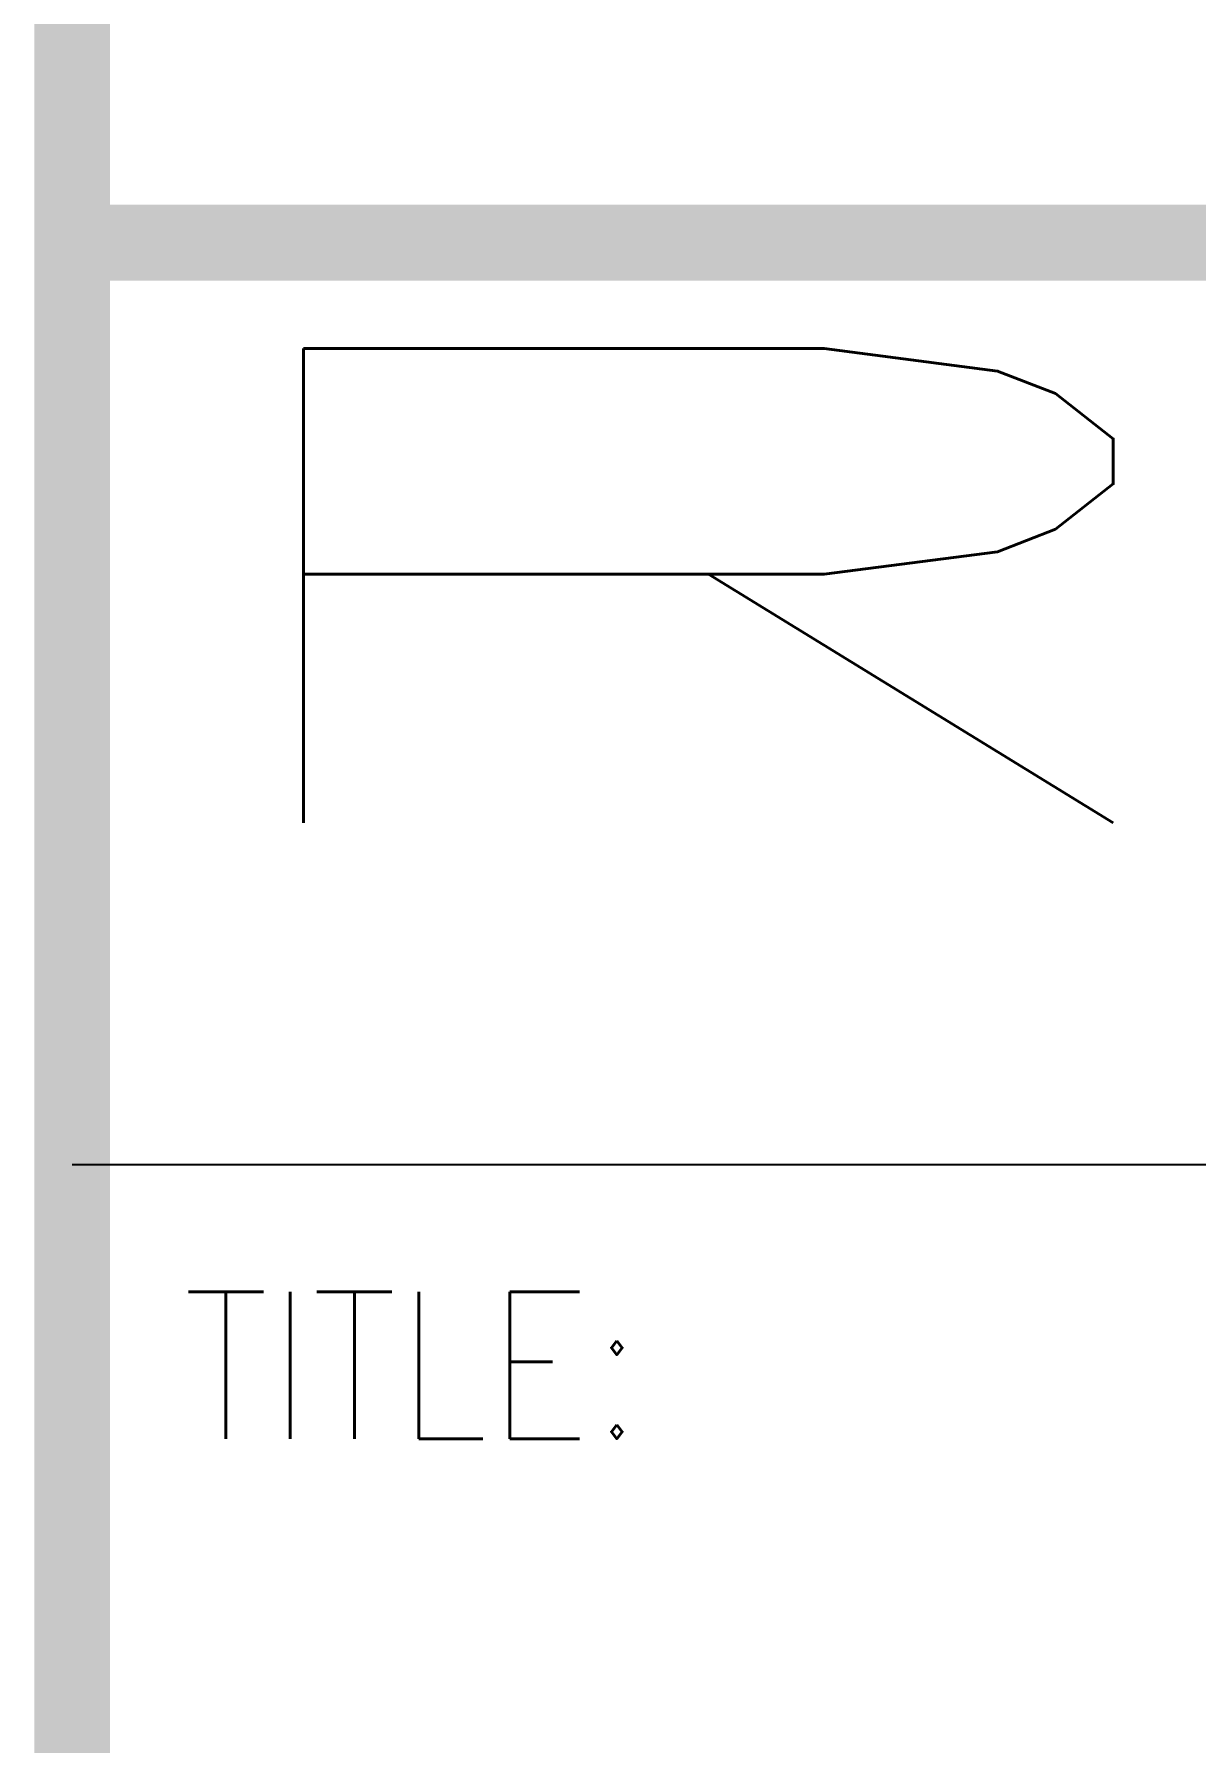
# Model space of a CAD drawing. Extents: x 0 to 17, y 0 to 11.
# Drawn here: x 14.8569 to 15.163, y 1.3343 to 1.7846 of the extents above; entities that cross this region are included whole.
import ezdxf
from ezdxf.enums import TextEntityAlignment as Align

# ---------------------------------------------------------------- set-up
doc = ezdxf.new("R2010")
doc.units = 0
doc.header["$LTSCALE"] = 0.375
doc.header["$MEASUREMENT"] = 0
doc.layers.add('06 Text', color=7, linetype='Continuous')
doc.layers.add('26 Border', color=7, linetype='Continuous')
doc.styles.add('ROMAND', font='SIMPLEX8.shx')
doc.styles.add('ROMANS', font='romans.shx', dxfattribs={"width": 0.85})

msp = doc.modelspace()

# ---------------------------------------------------------------- linework, layer by layer
at = {"layer": '26 Border'}
msp.add_line((14.86686, 1.48668), (16.75, 1.48668), dxfattribs=at)
at = {"layer": '26 Border', "const_width": 0.02}
msp.add_lwpolyline([(16.75, 0.25), (14.86686, 0.25), (14.86686, 2.22514), (16.75, 2.22514)], close=True, dxfattribs=at)
msp.add_lwpolyline([(16.75, 1.72963), (14.86686, 1.72963)], dxfattribs=at)

# ---------------------------------------------------------------- texts
at = {"layer": '06 Text', "style": 'ROMAND', "width": 2.540153}
msp.add_text('R VISYS', height=0.125, dxfattribs=at).set_placement((14.86686, 1.57676), (16.7115, 1.57676), align=Align.FIT)
at = {"layer": '06 Text', "style": 'ROMANS', "width": 0.85}
msp.add_text('TITLE:', height=0.038739, dxfattribs=at).set_placement((14.89611, 1.41445))

doc.saveas('drawing.dxf')
